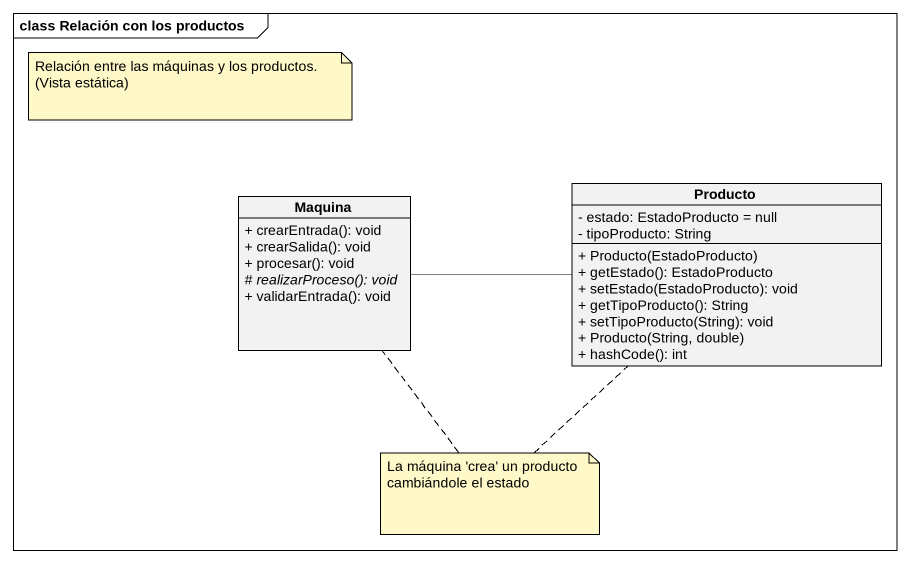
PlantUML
@startuml
mainframe class Relación con los productos
hide circle
hide empty members
skinparam classAttributeIconSize 0
class Producto {
  - estado: EstadoProducto = null
  - tipoProducto: String
  + Producto(EstadoProducto)
  + getEstado(): EstadoProducto
  + setEstado(EstadoProducto): void
  + getTipoProducto(): String
  + setTipoProducto(String): void
  + Producto(String, double)
  + hashCode(): int
}
class Maquina {
  + crearEntrada(): void
  + crearSalida(): void
  + procesar(): void
  {abstract} # realizarProceso(): void
  + validarEntrada(): void
}
Maquina -right- Producto
note as N1
  Relación entre las máquinas y los productos.
  (Vista estática)
end note
note as N2
  La máquina 'crea' un producto cambiándole el estado
end note
N2 .. Producto
N2 .. Maquina
@enduml
